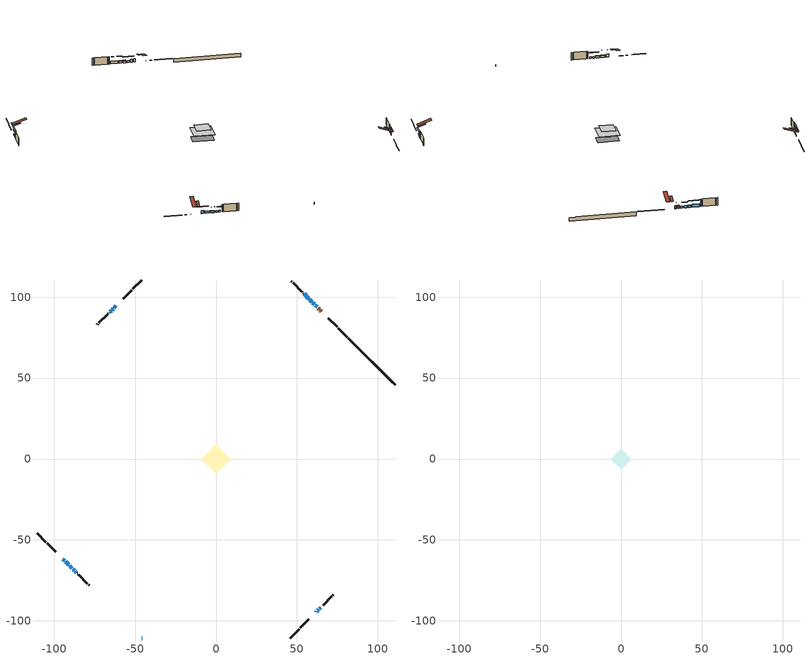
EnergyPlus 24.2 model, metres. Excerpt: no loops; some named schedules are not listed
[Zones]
conditioned space
 floor outside (Floor1 construction): -2.24,0 0,2.24 2.24,0 0,-2.24 z0.61
 floor outside (Floor2 construction): -0.89,0 0,0.89 0.89,0 0,-0.89 z0.61
 floor adiabatic (AdiabaticFloorConstruction): -9.04,0 0,9.04 9.04,0 0,-9.04 z3.05
 floor foundation (Slab1 construction): -7.22,2.03 -2.03,7.22 7.22,-2.03 2.03,-7.22 z-1.83
 wall outside (RimJoist1 construction): 45.81,-110.58 51.36,-105.03 / -110.58,-45.81 -105.03,-51.36 / -45.81,110.58 -51.36,105.03 / 81.05,75.34 75.5,80.89 z0.61:0.91
 wall outside (RimJoist2 construction): 52.01,-104.38 57.43,-98.96 / -104.38,-52.01 -98.96,-57.43 / -52.01,104.38 -57.43,98.96 / 74.84,81.55 69.43,86.96 z0.61:0.91
 wall outside (AdiabaticWallConstruction 1): 64.99,91.4 64.4,91.99 / 63.74,92.65 63.11,93.28 z0.61:2.64
 wall outside (AdiabaticWallConstruction): -45.81,-110.58 -45.71,-110.58 / -92.79,-63.6 -91.08,-65.31 / 62.46,93.93 61.45,94.94 / 60.79,95.6 59.79,96.6 / 59.13,97.26 58.05,98.34 / 61.86,-94.52 62.23,-94.16 / 62.88,-93.51 63.24,-93.15 / -86.96,-69.43 -86.24,-70.15 z0.61:1.83; -94.52,-61.87 -93.45,-62.94 z0.61:2.64; -90.43,-65.96 -88.99,-67.4 / 63.9,-92.49 64.62,-91.77 / -88.33,-68.06 -87.61,-68.78 z0.61:1.63; 57.4,98.99 54.43,101.95 z0.61:2.44; -61.86,94.52 -62.85,93.54 / -63.51,92.88 -64.05,92.34 z0.61:0.99; -64.7,91.69 -65.48,90.91 z0.61:1.99
 wall outside (Wall1 construction): 65.27,-91.12 65.45,-90.94 / -85.58,-70.81 -85.41,-70.98 / -66.14,90.25 -66.31,90.08 / 53.78,102.61 53.6,102.79 z0.61:5.49
 wall outside (Wall2 construction): 66.11,-90.28 71.46,-84.93 / -84.75,-71.64 -79.4,-76.99 / -66.97,89.42 -72.32,84.07 / 52.95,103.44 47.59,108.8 z0.61:5.49
 wall outside (Wall4 construction): 72.12,-84.27 72.59,-83.8 / -78.74,-77.65 -78.27,-78.12 / -72.98,83.41 -73.45,82.94 / 46.94,109.45 46.46,109.93 z0.61:5.49
 wall foundation (FoundationWall1 construction): 81.7,74.69,-1.83 81.7,74.69,0.61 107.7,48.69,0.61 107.7,48.69,0.41 110.58,45.81,0.41 110.58,45.81,-1.83
 window (WindowConstruction 13): -45.81,-110.58 -45.71,-110.58 z0.61:1.83
 window (WindowConstruction 5): -94.52,-61.87 -93.45,-62.94 z0.61:2.64
 window (WindowConstruction 6): -92.79,-63.6 -91.08,-65.31 z0.61:1.83
 window (WindowConstruction 7): 62.46,93.93 61.45,94.94 z0.61:1.83
 window (WindowConstruction 8): 60.79,95.6 59.79,96.6 z0.61:1.83
 window (WindowConstruction 9): 59.13,97.26 58.05,98.34 z0.61:1.83
 window (WindowConstruction 10): 61.87,-94.52 62.23,-94.16 z0.61:1.83
 window (WindowConstruction 11): 62.88,-93.51 63.24,-93.15 z0.61:1.83
 window (WindowConstruction 12): -90.42,-65.96 -88.99,-67.4 z0.61:1.62
 window (WindowConstruction): 57.4,98.99 54.43,101.95 z0.61:2.44
 window (WindowConstruction 14): -61.87,94.52 -62.85,93.54 z0.61:0.99
 window (WindowConstruction 15): -63.51,92.88 -64.05,92.34 z0.61:0.99
 window (WindowConstruction 1): -64.7,91.69 -65.48,90.91 z0.61:1.99
 window (WindowConstruction 2): 63.9,-92.49 64.62,-91.77 z0.61:1.62
 window (WindowConstruction 3): -88.33,-68.06 -87.61,-68.77 z0.61:1.62
 window (WindowConstruction 4): -86.96,-69.43 -86.24,-70.15 z0.61:1.83
 door (Door): 64.99,91.4 64.4,91.99 z0.61:2.64
 door (Door 1): 63.74,92.65 63.11,93.28 z0.61:2.64
 ceiling adiabatic (AdiabaticFloorConstruction): 0,-9.04 9.04,0 0,9.04 -9.04,0 z3.05
 roof outside (Roof2 construction): 61.21,-95.18,5.49 57.96,-91.94,7.02 57.11,-92.79,7.02 60.35,-96.04,5.49; -95.18,-61.21,5.49 -91.94,-57.96,7.02 -92.79,-57.11,7.02 -96.04,-60.35,5.49; -61.21,95.18,5.49 -57.96,91.94,7.02 -57.11,92.79,7.02 -60.35,96.04,5.49; 65.64,90.75,5.49 62.4,87.5,7.02 63.25,86.65,7.02 66.5,89.89,5.49
attic - vented
 floor to conditioned space (Floor3 construction Reversed): -6.28,0 0,6.28 6.28,0 0,-6.28 z5.49
 roof outside (Roof1 construction): 59.7,-96.69,5.49 53.58,-90.57,8.37 51.96,-92.18,8.37 58.08,-98.31,5.49; -96.69,-59.7,5.49 -90.57,-53.58,8.37 -92.18,-51.96,8.37 -98.31,-58.08,5.49; -59.7,96.69,5.49 -53.58,90.57,8.37 -51.96,92.18,8.37 -58.08,98.31,5.49; 67.16,89.23,5.49 61.03,83.11,8.37 62.65,81.5,8.37 68.77,87.62,5.49
shading: -91.58,-64.81 -96.39,-60 -96.68,-60.29 -91.87,-65.1 z5.28; -90.94,-65.45 -92.93,-63.46 -93.22,-63.75 -91.23,-65.74 z2.03; 59.58,96.81 64.32,92.07 64.61,92.36 59.87,97.1 z4.47; 59.65,96.74 60.93,95.46 61.22,95.75 59.94,97.03 z2.03; 57.91,98.48 59.27,97.12 59.56,97.41 58.2,98.77 z2.03; 64.09,-92.3 60,-96.39 60.29,-96.68 64.38,-92.59 z4.47; 63.38,-93 62.74,-93.65 63.03,-93.94 63.68,-93.3 z2.03; -88.85,-67.54 -90.57,-65.82 -90.86,-66.11 -89.14,-67.83 z1.83; 52.57,103.82 59.26,97.13 59.55,97.42 52.86,104.11 z5.08; -66.44,89.94 -58.27,98.12 -58.56,98.41 -66.74,90.24 z6.07; -67.64,88.75 -59.92,96.47 -60.21,96.76 -67.93,89.04 z6.07; -67.35,89.04 -62.84,93.55 -63.13,93.84 -67.64,89.33 z4.63; 66.48,-89.91 62.03,-94.36 62.32,-94.65 66.77,-90.2 z4.26; -85.75,-70.64 -90.2,-66.19 -90.49,-66.48 -86.04,-70.93 z4.26; -84.37,-72.02 -88.82,-67.56 -89.12,-67.86 -84.66,-72.31 z4.47
[Building]
Building 1: Terrain=Suburbs
[Site:Location]
Edmonton Intl AP_AB: Latitude {deg}=53.31; Longitude {deg}=-113.58; Time Zone {hr}=-7; Elevation {m}=723; Keep Site Location Information=Yes
[Site:GroundTemperature:Shallow]
-1.56185, -3.61833, -3.78302, -2.80711, 1.11059, 5.01004, 8.39065, 10.5322, 10.7141, 8.97234, 5.67794, 1.89811
[Site:WaterMainsTemperature]
Calculation Method=Schedule; Temperature Schedule=mains temperature schedule
[Material] Roughness=Rough; Thermal Absorptance=0.9
Name | Thickness {m} | Conductivity {W/m-K} | Density {kg/m3} | Specific Heat {J/kg-K} | Solar Absorptance | Visible Absorptance
asphalt or fiberglass shingles | 0.00635 | 0.162714 | 1121.4 | 1465.45 | 0.4 | 0.4
ceiling loosefill ins | 0.169333 | 0.0480833 | 16.02 | 1046.75 | 0.7 | 0.7
ceiling stud and cavity | 0.1397 | 0.0972269 | 65.682 | 1177.47 | 0.7 | 0.7
concrete 4.0 in. | 0.1016 | 1.803125 | 2242.8 | 837.4 | 0.7 | 0.7
concrete 8.0 in. | 0.2032 | 1.803125 | 2242.8 | 837.4 | 0.7 | 0.7
door material | 0.04445 | 0.053851 | 512.64 | 1214.23 | 0.7 | 0.7
exterior vertical ins | 0.0460229 | 0.029427 | 32.04 | 1214.23 | 0.7 | 0.7
floor covering | 0.0127 | 0.0433444 | 54.468 | 1339.84 | 0.6 | 0.6
floor rigid ins; rim joist rigid ins; roof rigid ins | 0.051816 | 0.029427 | 32.04 | 1214.23 | 0.7 | 0.7
floor rigid ins 1; wall rigid ins | 0.512978 | 0.029427 | 32.04 | 1214.23 | 0.7 | 0.7
floor stud and cavity | 0.1397 | 0.0975625 | 92.3553 | 1139.71 | 0.7 | 0.7
floor stud and cavity 1 | 0.1397 | 0.104227 | 92.3553 | 1139.71 | 0.7 | 0.7
floor stud and cavity 2 | 0.1397 | 1.75129 | 37.0049 | 1207.88 | 0.7 | 0.7
furniture material conditioned space 1 | 0.1524 | 0.115458 | 640.8 | 1214.23 | 0.6 | 0.6
gypsum board | 0.0127 | 0.160291 | 801 | 837.4 | 0.6 | 0.6
gypsum board 1 | 0.0127 | 0.160291 | 801 | 837.4 | 0.7 | 0.7
osb sheathing 0.5 in. | 0.0127 | 0.115458 | 512.64 | 1214.23 | 0.7 | 0.7
osb sheathing 0.75 in. | 0.01905 | 0.115458 | 512.64 | 1214.23 | 0.7 | 0.7
osb sheathing 2.0 in. | 0.0508 | 0.115458 | 512.64 | 1214.23 | 0.7 | 0.7
rim joist stud and cavity | 0.0508 | 0.0296634 | 125.044 | 1163.47 | 0.6 | 0.6
rim joist stud and cavity 1 | 0.0508 | 0.0413573 | 125.044 | 1163.47 | 0.6 | 0.6
roof stud and cavity | 0.2032 | 0.172552 | 78.34581 | 1123.46 | 0.7 | 0.7
wall stud and cavity | 0.1397 | 0.102109 | 139.0536 | 1170.24 | 0.7 | 0.7
wall stud and cavity 1 | 0.1397 | 0.0938917 | 139.0536 | 1170.24 | 0.7 | 0.7
wall stud and cavity 2 | 0.1397 | 0.113829 | 139.0536 | 1170.24 | 0.7 | 0.7
wall stud and cavity 3 | 0.0889 | 0.380278 | 52.3479 | 1209.89 | 0.7 | 0.7
wall stud and cavity 4 | 0.0889 | 0.391764 | 83.0341 | 1211.67 | 0.7 | 0.7
wood siding | 0.0254 | 0.102417 | 544.68 | 1172.36 | 0.4 | 0.4
wood siding 1; wood siding 2; wood siding 3 | 0.0254 | 0.102417 | 544.68 | 1172.36 | 0.7 | 0.7
[WindowMaterial:SimpleGlazingSystem]
Name | U-Factor {W/m2-K} | Solar Heat Gain Coefficient
WindowMaterial | 1.96232 | 0.45
WindowMaterial 1 | 3.30119 | 0.67
WindowMaterial 10 | 3.26371 | 0.45
WindowMaterial 11 | 3.22681 | 0.36
WindowMaterial 2 | 3.01104 | 0.53
WindowMaterial 3 | 2.22464 | 0.4
WindowMaterial 4 | 2.98606 | 0.58
WindowMaterial 5 | 1.95891 | 0.45
WindowMaterial 6 | 2.00774 | 0.44
WindowMaterial 7 | 2.12811 | 0.42
WindowMaterial 8 | 1.99979 | 0.45
WindowMaterial 9 | 3.276206 | 0.41
[Construction]
AdiabaticFloorConstruction: floor stud and cavity 2, floor rigid ins 1, osb sheathing 0.75 in., floor covering
AdiabaticWallConstruction: wood siding 2, wall rigid ins, wall stud and cavity 3, gypsum board
AdiabaticWallConstruction 1: wood siding 3, wall rigid ins, wall stud and cavity 3, gypsum board
Door; Door 1: door material
Floor1 construction: floor stud and cavity, floor rigid ins, osb sheathing 0.75 in., floor covering
Floor2 construction: floor stud and cavity 1, floor rigid ins, osb sheathing 0.75 in., floor covering
Floor3 construction Reversed: gypsum board, ceiling stud and cavity, ceiling loosefill ins
FoundationWall1 construction: concrete 8.0 in., gypsum board 1
furniture construction conditioned space 1: furniture material conditioned space 1
PartitionWallConstruction: gypsum board, wall stud and cavity 4, gypsum board
RimJoist1 construction: wood siding 1, osb sheathing 2.0 in., rim joist stud and cavity
RimJoist2 construction: wood siding 1, rim joist rigid ins, osb sheathing 2.0 in., rim joist stud and cavity 1
Roof1 construction: asphalt or fiberglass shingles
Roof2 construction: asphalt or fiberglass shingles, roof rigid ins, osb sheathing 0.75 in., roof stud and cavity, gypsum board
Slab1 construction: concrete 4.0 in.
Wall1 construction: wood siding, osb sheathing 0.5 in., wall stud and cavity, gypsum board
Wall2 construction: wood siding, osb sheathing 0.5 in., wall stud and cavity 1, gypsum board
Wall4 construction: wood siding, osb sheathing 0.5 in., wall stud and cavity 2, gypsum board
WindowConstruction: WindowMaterial
WindowConstruction 1: WindowMaterial 1
WindowConstruction 10; WindowConstruction 11; WindowConstruction 4: WindowMaterial 3
WindowConstruction 12; WindowConstruction 2; WindowConstruction 3: WindowMaterial 2
WindowConstruction 13: WindowMaterial 9
WindowConstruction 14: WindowMaterial 10
WindowConstruction 15: WindowMaterial 11
WindowConstruction 5: WindowMaterial 4
WindowConstruction 6: WindowMaterial 5
WindowConstruction 7: WindowMaterial 6
WindowConstruction 8: WindowMaterial 7
WindowConstruction 9: WindowMaterial 8
[Zone] Multiplier=1; Part of Total Floor Area=Yes
Name | Volume {m3}
attic - vented | 37.0075
conditioned space | 684.5
[Space]
Name | Zone | Volume {m3}
attic - vented 1 | attic - vented | 37.0075
conditioned space 1 | conditioned space | 684.5
[ZoneInfiltration:EffectiveLeakageArea]
infil attic - vented 1: Zone or Space=attic - vented 1; Schedule=Always On Discrete; Effective Air Leakage Area {cm2}=2747.83; Stack Coefficient=0.000200667; Wind Coefficient=9.57102e-06
[ZoneMixing]
whole house fan mix: Zone or Space=attic - vented; Schedule=Always On Continuous; Design Flow Rate Calculation Method=Flow/Zone; Design Flow Rate {m3/s}=0; Source Zone or Space=conditioned space
[SurfaceProperty:ExposedFoundationPerimeter]
Slab1: Exposed Perimeter Calculation Method=TotalExposedPerimeter; Total Exposed Perimeter {m}=40.843
[InternalMass] Zone or ZoneList=conditioned space; Space or SpaceList=conditioned space 1
Name | Construction | Surface Area {m2}
furniture mass conditioned space 1 | furniture construction conditioned space 1 | 108.42
partition wall mass | PartitionWallConstruction | 271.05
[Lights]
interior lighting: Zone or ZoneList or Space or SpaceList=conditioned space 1; Schedule=interior lighting schedule; Design Level Calculation Method=LightingLevel; Lighting Level {W}=343.2; Return Air Fraction=0; Fraction Radiant=0.6; Fraction Visible=0.2; Fraction Replaceable=1
[People]
occupants: Zone or ZoneList or Space or SpaceList=conditioned space 1; Number of People Schedule=occupants schedule; Number of People Calculation Method=People; Number of People=3; Fraction Radiant=0.314171; Sensible Heat Fraction=0.56303; Activity Level Schedule=occupants activity schedule; Carbon Dioxide Generation Rate {m3/s-W}=0; Enable ASHRAE 55 Comfort Warnings=No; Mean Radiant Temperature Calculation Type=EnclosureAveraged
[ElectricEquipment] Zone or ZoneList or Space or SpaceList=conditioned space 1; Design Level Calculation Method=EquipmentLevel
Name | Schedule | Design Level {W} | Fraction Latent | Fraction Radiant | Fraction Lost
clothes dryer | clothes dryer schedule | 140.772 | 0.015 | 0.081 | 0.85
clothes washer | clothes washer schedule | 32.1985 | 0.03 | 0.162 | 0.7
cooking range | cooking range schedule | 215.147 | 0.08 | 0.432 | 0.2
dishwasher | dishwasher schedule | 66.8632 | 0.3 | 0.18 | 0.4
fridge | fridge schedule | 72.9452 | 0 | 0.6 | 0
mech vent bath fan 0 | mech vent bath fan 0 schedule | 50.2 | 0 | 0 | 1
mech vent bath fan 1 | mech vent bath fan 1 schedule | 50.2 | 0 | 0 | 1
mech vent house fan | mech vent house fan schedule | 0 | 0 | 0 | 1
mech vent house fan cfis | mech vent house fan cfis schedule | 0 | 0 | 0 | 0
mech vent range fan 0 | mech vent range fan 0 schedule | 57 | 0 | 0 | 1
misc plug loads | misc plug loads schedule | 494.7 | 0.045 | 0.513 | 0.1
whole house fan | Always On Discrete | 0 | 0 | 0 | 1
[OtherEquipment] Zone or ZoneList or Space or SpaceList=conditioned space 1; Design Level Calculation Method=EquipmentLevel
Name | Fuel Type | Schedule | Design Level {W} | Fraction Latent | Fraction Radiant | Fraction Lost
clothes dryer 1 | Electricity | clothes dryer schedule | 0 | 0.015 | 0.081 | 0.85
cooking range 1 | Electricity | cooking range schedule | 0 | 0.08 | 0.432 | 0.2
general water use latent | None | general water use schedule | 62.594 | 1 | 0 | 0
general water use sensible | None | general water use schedule | -61.6891 | 0 | 0.6 | 0
mech vent house fan latent load | None | Always On Discrete | 0 | 1 | 0 | 0
mech vent house fan sensible load | None | Always On Discrete | 0 | 0 | 0 | 0
water heater energy adjustment1 | NaturalGas | Always On Discrete | 0.01 | 0 | 0 | 1
[ZoneInfiltration:DesignFlowRate] Zone or ZoneList or Space or SpaceList=conditioned space 1; Schedule=Always On Discrete; Design Flow Rate Calculation Method=Flow/Zone; Design Flow Rate {m3/s}=0
infil flow; natural vent flow; whole house fan flow
[Foundation:Kiva]
Foundation Kiva 1: Initial Indoor Air Temperature {C}=18; Wall Height Above Grade {m}=0.609996; Wall Depth Below Slab {m}=0.2032; Custom Block Material Name 1=exterior vertical ins; Custom Block Depth 1 {m}=2.43998; Custom Block X Position 1 {m}=0.2159; Custom Block Z Position 1 {m}=0
[Foundation:Kiva:Settings]
Soil Conductivity {W/m-K}=0.849921; Soil Density {kg/m3}=1842.3; Soil Specific Heat {J/kg-K}=418.7; Ground Solar Absorptivity=0.9; Ground Thermal Absorptivity=0.9; Ground Surface Roughness {m}=0.03; Far-Field Width {m}=40; Deep-Ground Boundary Condition=ZeroFlux; Deep-Ground Depth {m}=40; Minimum Cell Dimension {m}=0.2; Maximum Cell Growth Coefficient=3; Simulation Timestep=Timestep
[Exterior:Lights]
exterior lighting: Schedule=exterior lighting schedule; Design Level {W}=75.6
[Schedule:Constant]
Name | Hourly Value
Always On Continuous; mech vent house fan schedule; mech vent house fan cfis schedule; Always On Discrete | 1
occupants activity schedule | 117.228
fridge schedule | 0
[Schedule:Week:Daily]
interior lighting schedule Week Rule - Jan1-Jan27: interior lighting schedule day, interior lighting schedule day, interior lighting schedule day, interior lighting schedule day, interior lighting schedule day, interior lighting schedule day, interior lighting schedule day, interior lighting schedule default day, interior lighting schedule default day, interior lighting schedule default day, interior lighting schedule default day, interior lighting schedule default day
interior lighting schedule Week Rule - Jan28-Feb3: interior lighting schedule day, interior lighting schedule day, interior lighting schedule day, interior lighting schedule day, interior lighting schedule day 1, interior lighting schedule day 1, interior lighting schedule day 1, interior lighting schedule default day, interior lighting schedule default day, interior lighting schedule default day, interior lighting schedule default day, interior lighting schedule default day
interior lighting schedule Week Rule - Feb4-Feb24: interior lighting schedule day 1, interior lighting schedule day 1, interior lighting schedule day 1, interior lighting schedule day 1, interior lighting schedule day 1, interior lighting schedule day 1, interior lighting schedule day 1, interior lighting schedule default day, interior lighting schedule default day, interior lighting schedule default day, interior lighting schedule default day, interior lighting schedule default day
interior lighting schedule Week Rule - Feb25-Mar3: interior lighting schedule day 1, interior lighting schedule day 1, interior lighting schedule day 1, interior lighting schedule day 1, interior lighting schedule day 2, interior lighting schedule day 2, interior lighting schedule day 2, interior lighting schedule default day, interior lighting schedule default day, interior lighting schedule default day, interior lighting schedule default day, interior lighting schedule default day
interior lighting schedule Week Rule - Mar4-Mar31: interior lighting schedule day 2, interior lighting schedule day 2, interior lighting schedule day 2, interior lighting schedule day 2, interior lighting schedule day 2, interior lighting schedule day 2, interior lighting schedule day 2, interior lighting schedule default day, interior lighting schedule default day, interior lighting schedule default day, interior lighting schedule default day, interior lighting schedule default day
interior lighting schedule Week Rule - Apr1-Apr28: interior lighting schedule day 3, interior lighting schedule day 3, interior lighting schedule day 3, interior lighting schedule day 3, interior lighting schedule day 3, interior lighting schedule day 3, interior lighting schedule day 3, interior lighting schedule default day, interior lighting schedule default day, interior lighting schedule default day, interior lighting schedule default day, interior lighting schedule default day
interior lighting schedule Week Rule - Apr29-May5: interior lighting schedule day 3, interior lighting schedule day 3, interior lighting schedule day 4, interior lighting schedule day 4, interior lighting schedule day 4, interior lighting schedule day 4, interior lighting schedule day 4, interior lighting schedule default day, interior lighting schedule default day, interior lighting schedule default day, interior lighting schedule default day, interior lighting schedule default day
interior lighting schedule Week Rule - May6-May26: interior lighting schedule day 4, interior lighting schedule day 4, interior lighting schedule day 4, interior lighting schedule day 4, interior lighting schedule day 4, interior lighting schedule day 4, interior lighting schedule day 4, interior lighting schedule default day, interior lighting schedule default day, interior lighting schedule default day, interior lighting schedule default day, interior lighting schedule default day
interior lighting schedule Week Rule - May27-Jun2: interior lighting schedule day 4, interior lighting schedule day 4, interior lighting schedule day 4, interior lighting schedule day 4, interior lighting schedule day 4, interior lighting schedule day 5, interior lighting schedule day 5, interior lighting schedule default day, interior lighting schedule default day, interior lighting schedule default day, interior lighting schedule default day, interior lighting schedule default day
interior lighting schedule Week Rule - Jun3-Jun30: interior lighting schedule day 5, interior lighting schedule day 5, interior lighting schedule day 5, interior lighting schedule day 5, interior lighting schedule day 5, interior lighting schedule day 5, interior lighting schedule day 5, interior lighting schedule default day, interior lighting schedule default day, interior lighting schedule default day, interior lighting schedule default day, interior lighting schedule default day
interior lighting schedule Week Rule - Jul1-Jul28: interior lighting schedule day 6, interior lighting schedule day 6, interior lighting schedule day 6, interior lighting schedule day 6, interior lighting schedule day 6, interior lighting schedule day 6, interior lighting schedule day 6, interior lighting schedule default day, interior lighting schedule default day, interior lighting schedule default day, interior lighting schedule default day, interior lighting schedule default day
interior lighting schedule Week Rule - Jul29-Aug4: interior lighting schedule day 6, interior lighting schedule day 6, interior lighting schedule day 6, interior lighting schedule day 7, interior lighting schedule day 7, interior lighting schedule day 7, interior lighting schedule day 7, interior lighting schedule default day, interior lighting schedule default day, interior lighting schedule default day, interior lighting schedule default day, interior lighting schedule default day
interior lighting schedule Week Rule - Aug5-Aug25: interior lighting schedule day 7, interior lighting schedule day 7, interior lighting schedule day 7, interior lighting schedule day 7, interior lighting schedule day 7, interior lighting schedule day 7, interior lighting schedule day 7, interior lighting schedule default day, interior lighting schedule default day, interior lighting schedule default day, interior lighting schedule default day, interior lighting schedule default day
interior lighting schedule Week Rule - Aug26-Sep1: interior lighting schedule day 7, interior lighting schedule day 7, interior lighting schedule day 7, interior lighting schedule day 7, interior lighting schedule day 7, interior lighting schedule day 7, interior lighting schedule day 8, interior lighting schedule default day, interior lighting schedule default day, interior lighting schedule default day, interior lighting schedule default day, interior lighting schedule default day
interior lighting schedule Week Rule - Sep2-Sep29: interior lighting schedule day 8, interior lighting schedule day 8, interior lighting schedule day 8, interior lighting schedule day 8, interior lighting schedule day 8, interior lighting schedule day 8, interior lighting schedule day 8, interior lighting schedule default day, interior lighting schedule default day, interior lighting schedule default day, interior lighting schedule default day, interior lighting schedule default day
interior lighting schedule Week Rule - Sep30-Oct6: interior lighting schedule day 8, interior lighting schedule day 9, interior lighting schedule day 9, interior lighting schedule day 9, interior lighting schedule day 9, interior lighting schedule day 9, interior lighting schedule day 9, interior lighting schedule default day, interior lighting schedule default day, interior lighting schedule default day, interior lighting schedule default day, interior lighting schedule default day
interior lighting schedule Week Rule - Oct7-Oct27: interior lighting schedule day 9, interior lighting schedule day 9, interior lighting schedule day 9, interior lighting schedule day 9, interior lighting schedule day 9, interior lighting schedule day 9, interior lighting schedule day 9, interior lighting schedule default day, interior lighting schedule default day, interior lighting schedule default day, interior lighting schedule default day, interior lighting schedule default day
interior lighting schedule Week Rule - Oct28-Nov3: interior lighting schedule day 9, interior lighting schedule day 9, interior lighting schedule day 9, interior lighting schedule day 9, interior lighting schedule day 10, interior lighting schedule day 10, interior lighting schedule day 10, interior lighting schedule default day, interior lighting schedule default day, interior lighting schedule default day, interior lighting schedule default day, interior lighting schedule default day
interior lighting schedule Week Rule - Nov4-Nov24: interior lighting schedule day 10, interior lighting schedule day 10, interior lighting schedule day 10, interior lighting schedule day 10, interior lighting schedule day 10, interior lighting schedule day 10, interior lighting schedule day 10, interior lighting schedule default day, interior lighting schedule default day, interior lighting schedule default day, interior lighting schedule default day, interior lighting schedule default day
interior lighting schedule Week Rule - Nov25-Dec1: interior lighting schedule day 10, interior lighting schedule day 10, interior lighting schedule day 10, interior lighting schedule day 10, interior lighting schedule day 10, interior lighting schedule day 10, interior lighting schedule day 11, interior lighting schedule default day, interior lighting schedule default day, interior lighting schedule default day, interior lighting schedule default day, interior lighting schedule default day
interior lighting schedule Week Rule - Dec2-Dec31: interior lighting schedule day 11, interior lighting schedule day 11, interior lighting schedule day 11, interior lighting schedule day 11, interior lighting schedule day 11, interior lighting schedule day 11, interior lighting schedule day 11, interior lighting schedule default day, interior lighting schedule default day, interior lighting schedule default day, interior lighting schedule default day, interior lighting schedule default day
occupants schedule Week Rule - Jan1-Dec31: occupants schedule day, occupants schedule day, occupants schedule day, occupants schedule day, occupants schedule day, occupants schedule day, occupants schedule day, occupants schedule default day, occupants schedule default day, occupants schedule default day, occupants schedule default day, occupants schedule default day
clothes dryer schedule Week Rule - Jan1-Dec31: clothes dryer schedule day, clothes dryer schedule day, clothes dryer schedule day, clothes dryer schedule day, clothes dryer schedule day, clothes dryer schedule day, clothes dryer schedule day, clothes dryer schedule default day, clothes dryer schedule default day, clothes dryer schedule default day, clothes dryer schedule default day, clothes dryer schedule default day
clothes washer schedule Week Rule - Jan1-Dec31: clothes washer schedule day, clothes washer schedule day, clothes washer schedule day, clothes washer schedule day, clothes washer schedule day, clothes washer schedule day, clothes washer schedule day, clothes washer schedule default day, clothes washer schedule default day, clothes washer schedule default day, clothes washer schedule default day, clothes washer schedule default day
cooking range schedule Week Rule - Jan1-Dec31: cooking range schedule day, cooking range schedule day, cooking range schedule day, cooking range schedule day, cooking range schedule day, cooking range schedule day, cooking range schedule day, cooking range schedule default day, cooking range schedule default day, cooking range schedule default day, cooking range schedule default day, cooking range schedule default day
dishwasher schedule Week Rule - Jan1-Dec31: dishwasher schedule day, dishwasher schedule day, dishwasher schedule day, dishwasher schedule day, dishwasher schedule day, dishwasher schedule day, dishwasher schedule day, dishwasher schedule default day, dishwasher schedule default day, dishwasher schedule default day, dishwasher schedule default day, dishwasher schedule default day
mech vent bath fan 0 schedule Week Rule - Jan1-Dec31: mech vent bath fan 0 schedule day, mech vent bath fan 0 schedule day, mech vent bath fan 0 schedule day, mech vent bath fan 0 schedule day, mech vent bath fan 0 schedule day, mech vent bath fan 0 schedule day, mech vent bath fan 0 schedule day, mech vent bath fan 0 schedule default day, mech vent bath fan 0 schedule default day, mech vent bath fan 0 schedule default day, mech vent bath fan 0 schedule default day, mech vent bath fan 0 schedule default day
mech vent bath fan 1 schedule Week Rule - Jan1-Dec31: mech vent bath fan 1 schedule day, mech vent bath fan 1 schedule day, mech vent bath fan 1 schedule day, mech vent bath fan 1 schedule day, mech vent bath fan 1 schedule day, mech vent bath fan 1 schedule day, mech vent bath fan 1 schedule day, mech vent bath fan 1 schedule default day, mech vent bath fan 1 schedule default day, mech vent bath fan 1 schedule default day, mech vent bath fan 1 schedule default day, mech vent bath fan 1 schedule default day
mech vent range fan 0 schedule Week Rule - Jan1-Dec31: mech vent range fan 0 schedule day, mech vent range fan 0 schedule day, mech vent range fan 0 schedule day, mech vent range fan 0 schedule day, mech vent range fan 0 schedule day, mech vent range fan 0 schedule day, mech vent range fan 0 schedule day, mech vent range fan 0 schedule default day, mech vent range fan 0 schedule default day, mech vent range fan 0 schedule default day, mech vent range fan 0 schedule default day, mech vent range fan 0 schedule default day
misc plug loads schedule Week Rule - Jan1-Dec31: misc plug loads schedule day, misc plug loads schedule day, misc plug loads schedule day, misc plug loads schedule day, misc plug loads schedule day, misc plug loads schedule day, misc plug loads schedule day, misc plug loads schedule default day, misc plug loads schedule default day, misc plug loads schedule default day, misc plug loads schedule default day, misc plug loads schedule default day
general water use schedule Week Rule - Jan1-Dec31: general water use schedule day, general water use schedule day, general water use schedule day, general water use schedule day, general water use schedule day, general water use schedule day, general water use schedule day, general water use schedule default day, general water use schedule default day, general water use schedule default day, general water use schedule default day, general water use schedule default day
exterior lighting schedule Week Rule - Jan1-Jan27: exterior lighting schedule day, exterior lighting schedule day, exterior lighting schedule day, exterior lighting schedule day, exterior lighting schedule day, exterior lighting schedule day, exterior lighting schedule day, exterior lighting schedule default day, exterior lighting schedule default day, exterior lighting schedule default day, exterior lighting schedule default day, exterior lighting schedule default day
exterior lighting schedule Week Rule - Jan28-Feb3: exterior lighting schedule day, exterior lighting schedule day, exterior lighting schedule day, exterior lighting schedule day, exterior lighting schedule day 1, exterior lighting schedule day 1, exterior lighting schedule day 1, exterior lighting schedule default day, exterior lighting schedule default day, exterior lighting schedule default day, exterior lighting schedule default day, exterior lighting schedule default day
exterior lighting schedule Week Rule - Feb4-Feb24: exterior lighting schedule day 1, exterior lighting schedule day 1, exterior lighting schedule day 1, exterior lighting schedule day 1, exterior lighting schedule day 1, exterior lighting schedule day 1, exterior lighting schedule day 1, exterior lighting schedule default day, exterior lighting schedule default day, exterior lighting schedule default day, exterior lighting schedule default day, exterior lighting schedule default day
exterior lighting schedule Week Rule - Feb25-Mar3: exterior lighting schedule day 1, exterior lighting schedule day 1, exterior lighting schedule day 1, exterior lighting schedule day 1, exterior lighting schedule day 2, exterior lighting schedule day 2, exterior lighting schedule day 2, exterior lighting schedule default day, exterior lighting schedule default day, exterior lighting schedule default day, exterior lighting schedule default day, exterior lighting schedule default day
exterior lighting schedule Week Rule - Mar4-Mar31: exterior lighting schedule day 2, exterior lighting schedule day 2, exterior lighting schedule day 2, exterior lighting schedule day 2, exterior lighting schedule day 2, exterior lighting schedule day 2, exterior lighting schedule day 2, exterior lighting schedule default day, exterior lighting schedule default day, exterior lighting schedule default day, exterior lighting schedule default day, exterior lighting schedule default day
exterior lighting schedule Week Rule - Apr1-Apr28: exterior lighting schedule day 3, exterior lighting schedule day 3, exterior lighting schedule day 3, exterior lighting schedule day 3, exterior lighting schedule day 3, exterior lighting schedule day 3, exterior lighting schedule day 3, exterior lighting schedule default day, exterior lighting schedule default day, exterior lighting schedule default day, exterior lighting schedule default day, exterior lighting schedule default day
exterior lighting schedule Week Rule - Apr29-May5: exterior lighting schedule day 3, exterior lighting schedule day 3, exterior lighting schedule day 4, exterior lighting schedule day 4, exterior lighting schedule day 4, exterior lighting schedule day 4, exterior lighting schedule day 4, exterior lighting schedule default day, exterior lighting schedule default day, exterior lighting schedule default day, exterior lighting schedule default day, exterior lighting schedule default day
exterior lighting schedule Week Rule - May6-May26: exterior lighting schedule day 4, exterior lighting schedule day 4, exterior lighting schedule day 4, exterior lighting schedule day 4, exterior lighting schedule day 4, exterior lighting schedule day 4, exterior lighting schedule day 4, exterior lighting schedule default day, exterior lighting schedule default day, exterior lighting schedule default day, exterior lighting schedule default day, exterior lighting schedule default day
exterior lighting schedule Week Rule - May27-Jun2: exterior lighting schedule day 4, exterior lighting schedule day 4, exterior lighting schedule day 4, exterior lighting schedule day 4, exterior lighting schedule day 4, exterior lighting schedule day 5, exterior lighting schedule day 5, exterior lighting schedule default day, exterior lighting schedule default day, exterior lighting schedule default day, exterior lighting schedule default day, exterior lighting schedule default day
[Schedule:Year]
interior lighting schedule: interior lighting schedule Week Rule - Jan1-Jan27, 1, 1, 1, 27, interior lighting schedule Week Rule - Jan28-Feb3, 1, 28, 2, 3, interior lighting schedule Week Rule - Feb4-Feb24, 2, 4, 2, 24, interior lighting schedule Week Rule - Feb25-Mar3, 2, 25, 3, 3, interior lighting schedule Week Rule - Mar4-Mar31, 3, 4, 3, 31, interior lighting schedule Week Rule - Apr1-Apr28, 4, 1, 4, 28, interior lighting schedule Week Rule - Apr29-May5, 4, 29, 5, 5, interior lighting schedule Week Rule - May6-May26, 5, 6, 5, 26, interior lighting schedule Week Rule - May27-Jun2, 5, 27, 6, 2, interior lighting schedule Week Rule - Jun3-Jun30, 6, 3, 6, 30, interior lighting schedule Week Rule - Jul1-Jul28, 7, 1, 7, 28, interior lighting schedule Week Rule - Jul29-Aug4, 7, 29, 8, 4, interior lighting schedule Week Rule - Aug5-Aug25, 8, 5, 8, 25, interior lighting schedule Week Rule - Aug26-Sep1, 8, 26, 9, 1, interior lighting schedule Week Rule - Sep2-Sep29, 9, 2, 9, 29, interior lighting schedule Week Rule - Sep30-Oct6, 9, 30, 10, 6, interior lighting schedule Week Rule - Oct7-Oct27, 10, 7, 10, 27, interior lighting schedule Week Rule - Oct28-Nov3, 10, 28, 11, 3, interior lighting schedule Week Rule - Nov4-Nov24, 11, 4, 11, 24, interior lighting schedule Week Rule - Nov25-Dec1, 11, 25, 12, 1, interior lighting schedule Week Rule - Dec2-Dec31, 12, 2, 12, 31
occupants schedule: occupants schedule Week Rule - Jan1-Dec31, 1, 1, 12, 31
clothes dryer schedule: clothes dryer schedule Week Rule - Jan1-Dec31, 1, 1, 12, 31
clothes washer schedule: clothes washer schedule Week Rule - Jan1-Dec31, 1, 1, 12, 31
cooking range schedule: cooking range schedule Week Rule - Jan1-Dec31, 1, 1, 12, 31
dishwasher schedule: dishwasher schedule Week Rule - Jan1-Dec31, 1, 1, 12, 31
mech vent bath fan 0 schedule: mech vent bath fan 0 schedule Week Rule - Jan1-Dec31, 1, 1, 12, 31
mech vent bath fan 1 schedule: mech vent bath fan 1 schedule Week Rule - Jan1-Dec31, 1, 1, 12, 31
mech vent range fan 0 schedule: mech vent range fan 0 schedule Week Rule - Jan1-Dec31, 1, 1, 12, 31
misc plug loads schedule: misc plug loads schedule Week Rule - Jan1-Dec31, 1, 1, 12, 31
general water use schedule: general water use schedule Week Rule - Jan1-Dec31, 1, 1, 12, 31
exterior lighting schedule: exterior lighting schedule Week Rule - Jan1-Jan27, 1, 1, 1, 27, exterior lighting schedule Week Rule - Jan28-Feb3, 1, 28, 2, 3, exterior lighting schedule Week Rule - Feb4-Feb24, 2, 4, 2, 24, exterior lighting schedule Week Rule - Feb25-Mar3, 2, 25, 3, 3, exterior lighting schedule Week Rule - Mar4-Mar31, 3, 4, 3, 31, exterior lighting schedule Week Rule - Apr1-Apr28, 4, 1, 4, 28, exterior lighting schedule Week Rule - Apr29-May5, 4, 29, 5, 5, exterior lighting schedule Week Rule - May6-May26, 5, 6, 5, 26, exterior lighting schedule Week Rule - May27-Jun2, 5, 27, 6, 2, exterior lighting schedule Week Rule - Jun3-Jun30, 6, 3, 6, 30, exterior lighting schedule Week Rule - Jul1-Jul28, 7, 1, 7, 28, exterior lighting schedule Week Rule - Jul29-Aug4, 7, 29, 8, 4, exterior lighting schedule Week Rule - Aug5-Aug25, 8, 5, 8, 25, exterior lighting schedule Week Rule - Aug26-Sep1, 8, 26, 9, 1, exterior lighting schedule Week Rule - Sep2-Sep29, 9, 2, 9, 29, exterior lighting schedule Week Rule - Sep30-Oct6, 9, 30, 10, 6, exterior lighting schedule Week Rule - Oct7-Oct27, 10, 7, 10, 27, exterior lighting schedule Week Rule - Oct28-Nov3, 10, 28, 11, 3, exterior lighting schedule Week Rule - Nov4-Nov24, 11, 4, 11, 24, exterior lighting schedule Week Rule - Nov25-Dec1, 11, 25, 12, 1, exterior lighting schedule Week Rule - Dec2-Dec31, 12, 2, 12, 31
[Schedule:Compact]
mains temperature schedule: Through: 01/01, For: AllDays, Until: 24:00, 3.97167, Through: 01/02, For: AllDays, Until: 24:00, 3.90778, Through: 01/03, For: AllDays, Until: 24:00, 3.84556, Through: 01/04, For: AllDays, Until: 24:00, 3.78389, Through: 01/05, For: AllDays, Until: 24:00, 3.72278, Through: 01/06, For: AllDays, Until: 24:00, 3.66278, Through: 01/07, For: AllDays, Until: 24:00, 3.60389, Through: 01/08, For: AllDays, Until: 24:00, 3.54556, Through: 01/09, For: AllDays, Until: 24:00, 3.48833, Through: 01/10, For: AllDays, Until: 24:00, 3.43167, Through: 01/11, For: AllDays, Until: 24:00, 3.37611, Through: 01/12, For: AllDays, Until: 24:00, 3.32167, Through: 01/13, For: AllDays, Until: 24:00, 3.26833, Through: 01/14, For: AllDays, Until: 24:00, 3.21556, Through: 01/15, For: AllDays, Until: 24:00, 3.16444, Through: 01/16, For: AllDays, Until: 24:00, 3.11389, Through: 01/17, For: AllDays, Until: 24:00, 3.06444, Through: 01/18, For: AllDays, Until: 24:00, 3.01611, Through: 01/19, For: AllDays, Until: 24:00, 2.96889, Through: 01/20, For: AllDays, Until: 24:00, 2.92278, Through: 01/21, For: AllDays, Until: 24:00, 2.87722, Through: 01/22, For: AllDays, Until: 24:00, 2.83333, Through: 01/23, For: AllDays, Until: 24:00, 2.79056, Through: 01/24, For: AllDays, Until: 24:00, 2.74889, Through: 01/25, For: AllDays, Until: 24:00, 2.70833, Through: 01/26, For: AllDays, Until: 24:00, 2.66889, Through: 01/27, For: AllDays, Until: 24:00, 2.63056, Through: 01/28, For: AllDays, Until: 24:00, 2.59333, Through: 01/29, For: AllDays, Until: 24:00, 2.55778, Through: 01/30, For: AllDays, Until: 24:00, 2.52278, Through: 01/31, For: AllDays, Until: 24:00, 2.48944, Through: 02/01, For: AllDays, Until: 24:00, 2.45722, Through: 02/02, For: AllDays, Until: 24:00, 2.42611, Through: 02/03, For: AllDays, Until: 24:00, 2.39667, Through: 02/04, For: AllDays, Until: 24:00, 2.36833, Through: 02/05, For: AllDays, Until: 24:00, 2.34111, Through: 02/06, For: AllDays, Until: 24:00, 2.315, Through: 02/07, For: AllDays, Until: 24:00, 2.29056, Through: 02/08, For: AllDays, Until: 24:00, 2.26722, Through: 02/09, For: AllDays, Until: 24:00, 2.245, Through: 02/10, For: AllDays, Until: 24:00, 2.22444, Through: 02/11, For: AllDays, Until: 24:00, 2.20444, Through: 02/12, For: AllDays, Until: 24:00, 2.18667, Through: 02/13, For: AllDays, Until: 24:00, 2.17, Through: 02/14, For: AllDays, Until: 24:00, 2.15444, Through: 02/15, For: AllDays, Until: 24:00, 2.14, Through: 02/16, For: AllDays, Until: 24:00, 2.12722, Through: 02/17, For: AllDays, Until: 24:00, 2.11556, Through: 02/18, For: AllDays, Until: 24:00, 2.10556, Through: 02/19, For: AllDays, Until: 24:00, 2.09667, Through: 02/20, For: AllDays, Until: 24:00, 2.08889, Through: 02/21, For: AllDays, Until: 24:00, 2.08278, Through: 02/22, For: AllDays, Until: 24:00, 2.07833, Through: 02/23, For: AllDays, Until: 24:00, 2.07444, Through: 02/24, For: AllDays, Until: 24:00, 2.07278, Through: 02/25, For: AllDays, Until: 24:00, 2.07167, Through: 02/26, For: AllDays, Until: 24:00, 2.07222, Through: 02/27, For: AllDays, Until: 24:00, 2.07444, Through: 02/28, For: AllDays, Until: 24:00, 2.07778, Through: 03/01, For: AllDays, Until: 24:00, 2.08222, Through: 03/02, For: AllDays, Until: 24:00, 2.08833, Through: 03/03, For: AllDays, Until: 24:00, 2.09556, Through: 03/04, For: AllDays, Until: 24:00, 2.10444, Through: 03/05, For: AllDays, Until: 24:00, 2.11444, Through: 03/06, For: AllDays, Until: 24:00, 2.12556, Through: 03/07, For: AllDays, Until: 24:00, 2.13833, Through: 03/08, For: AllDays, Until: 24:00, 2.15278, Through: 03/09, For: AllDays, Until: 24:00, 2.16778, Through: 03/10, For: AllDays, Until: 24:00, 2.18444, Through: 03/11, For: AllDays, Until: 24:00, 2.20278, Through: 03/12, For: AllDays, Until: 24:00, 2.22167, Through: 03/13, For: AllDays, Until: 24:00, 2.24278, Through: 03/14, For: AllDays, Until: 24:00, 2.26444, Through: 03/15, For: AllDays, Until: 24:00, 2.28778, Through: 03/16, For: AllDays, Until: 24:00, 2.31222, Through: 03/17, For: AllDays, Until: 24:00, 2.33778, Through: 03/18, For: AllDays, Until: 24:00, 2.365, Through: 03/19, For: AllDays, Until: 24:00, 2.39333, Through: 03/20, For: AllDays, Until: 24:00, 2.42278, Through: 03/21, For: AllDays, Until: 24:00, 2.45389, Through: 03/22, For: AllDays, Until: 24:00, 2.48611, Through: 03/23, For: AllDays, Until: 24:00, 2.51889, Through: 03/24, For: AllDays, Until: 24:00, 2.55389, Through: 03/25, For: AllDays, Until: 24:00, 2.58944, Through: 03/26, For: AllDays, Until: 24:00, 2.62611, Through: 03/27, For: AllDays, Until: 24:00, 2.66444, Through: 03/28, For: AllDays, Until: 24:00, 2.70389, Through: 03/29, For: AllDays, Until: 24:00, 2.74389, Through: 03/30, For: AllDays, Until: 24:00, 2.78556, Through: 03/31, For: AllDays, Until: 24:00, 2.82833, Through: 04/01, For: AllDays, Until: 24:00, 2.87222, Through: 04/02, For: AllDays, Until: 24:00, 2.91722, Through: 04/03, For: AllDays, Until: 24:00, 2.96333, Through: 04/04, For: AllDays, Until: 24:00, 3.01056, Through: 04/05, For: AllDays, Until: 24:00, 3.05889, Through: 04/06, For: AllDays, Until: 24:00, 3.10833, Through: 04/07, For: AllDays, Until: 24:00, 3.15833, Through: 04/08, For: AllDays, Until: 24:00, 3.21, Through: 04/09, For: AllDays, Until: 24:00, 3.26222, Through: 04/10, For: AllDays, Until: 24:00, 3.31556, Through: 04/11, For: AllDays, Until: 24:00, 3.37, Through: 04/12, For: AllDays, Until: 24:00, 3.42556, Through: 04/13, For: AllDays, Until: 24:00, 3.48167, Through: 04/14, For: AllDays, Until: 24:00, 3.53889, Through: 04/15, For: AllDays, Until: 24:00, 3.59722, Through: 04/16, For: AllDays, Until: 24:00, 3.65611, Through: 04/17, For: AllDays, Until: 24:00, 3.71611, Through: 04/18, For: AllDays, Until: 24:00, 3.77667, Through: 04/19, For: AllDays, Until: 24:00, 3.83833, Through: 04/20, For: AllDays, Until: 24:00, 3.90111, Through: 04/21, For: AllDays, Until: 24:00, 3.96444, Through: 04/22, For: AllDays, Until: 24:00, 4.02833, Through: 04/23, For: AllDays, Until: 24:00, 4.09333, Through: 04/24, For: AllDays, Until: 24:00, 4.15889, Through: 04/25, For: AllDays, Until: 24:00, 4.225, Through: 04/26, For: AllDays, Until: 24:00, 4.29222, Through: 04/27, For: AllDays, Until: 24:00, 4.36, Through: 04/28, For: AllDays, Until: 24:00, 4.42833, Through: 04/29, For: AllDays, Until: 24:00, 4.49722, Through: 04/30, For: AllDays, Until: 24:00, 4.56667, Through: 05/01, For: AllDays, Until: 24:00, 4.63722, Through: 05/02, For: AllDays, Until: 24:00, 4.70833, Through: 05/03, For: AllDays, Until: 24:00, 4.77944, Through: 05/04, For: AllDays, Until: 24:00, 4.85167, Through: 05/05, For: AllDays, Until: 24:00, 4.92389, Through: 05/06, For: AllDays, Until: 24:00, 4.99722, Through: 05/07, For: AllDays, Until: 24:00, 5.07056, Through: 05/08, For: AllDays, Until: 24:00, 5.145, Through: 05/09, For: AllDays, Until: 24:00, 5.21944, Through: 05/10, For: AllDays, Until: 24:00, 5.29389, Through: 05/11, For: AllDays, Until: 24:00, 5.36944, Through: 05/12, For: AllDays, Until: 24:00, 5.445, Through: 05/13, For: AllDays, Until: 24:00, 5.52111, Through: 05/14, For: AllDays, Until: 24:00, 5.59722, Through: 05/15, For: AllDays, Until: 24:00, 5.67389, Through: 05/16, For: AllDays, Until: 24:00, 5.75056, Through: 05/17, For: AllDays, Until: 24:00, 5.82778, Through: 05/18, For: AllDays, Until: 24:00, 5.90556, Through: 05/19, For: AllDays, Until: 24:00, 5.98278, Through: 05/20, For: AllDays, Until: 24:00, 6.06056, Through: 05/21, For: AllDays, Until: 24:00, 6.13889, Through: 05/22, For: AllDays, Until: 24:00, 6.21667, Through: 05/23, For: AllDays, Until: 24:00, 6.295, Through: 05/24, For: AllDays, Until: 24:00, 6.37333, Through: 05/25, For: AllDays, Until: 24:00, 6.45222, Through: 05/26, For: AllDays, Until: 24:00, 6.53056, Through: 05/27, For: AllDays, Until: 24:00, 6.60889, Through: 05/28, For: AllDays, Until: 24:00, 6.68778, Through: 05/29, For: AllDays, Until: 24:00, 6.76611, Through: 05/30, For: AllDays, Until: 24:00, 6.84444, Through: 05/31, For: AllDays, Until: 24:00, 6.92278, Through: 06/01, For: AllDays, Until: 24:00, 7.00111, Through: 06/02, For: AllDays, Until: 24:00, 7.07944, Through: 06/03, For: AllDays, Until: 24:00, 7.15778, Through: 06/04, For: AllDays, Until: 24:00, 7.23556, Through: 06/05, For: AllDays, Until: 24:00, 7.31333, Through: 06/06, For: AllDays, Until: 24:00, 7.39056, Through: 06/07, For: AllDays, Until: 24:00, 7.46833, Through: 06/08, For: AllDays, Until: 24:00, 7.545, Through: 06/09, For: AllDays, Until: 24:00, 7.62222, Through: 06/10, For: AllDays, Until: 24:00, 7.69833, Through: 06/11, For: AllDays, Until: 24:00, 7.775, Through: 06/12, For: AllDays, Until: 24:00, 7.85056, Through: 06/13, For: AllDays, Until: 24:00, 7.92611, Through: 06/14, For: AllDays, Until: 24:00, 8.00111, Through: 06/15, For: AllDays, Until: 24:00, 8.07611, Through: 06/16, For: AllDays, Until: 24:00, 8.15056, Through: 06/17, For: AllDays, Until: 24:00, 8.22389, Through: 06/18, For: AllDays, Until: 24:00, 8.29778, Through: 06/19, For: AllDays, Until: 24:00, 8.37056, Through: 06/20, For: AllDays, Until: 24:00, 8.44278, Through: 06/21, For: AllDays, Until: 24:00, 8.51444, Through: 06/22, For: AllDays, Until: 24:00, 8.58611, Through: 06/23, For: AllDays, Until: 24:00, 8.65667, Through: 06/24, For: AllDays, Until: 24:00, 8.72667, Through: 06/25, For: AllDays, Until: 24:00, 8.79611, Through: 06/26, For: AllDays, Until: 24:00, 8.865, Through: 06/27, For: AllDays, Until: 24:00, 8.93333, Through: 06/28, For: AllDays, Until: 24:00, 9.00056, Through: 06/29, For: AllDays, Until: 24:00, 9.06778, Through: 06/30, For: AllDays, Until: 24:00, 9.13333, Through: 07/01, For: AllDays, Until: 24:00, 9.19889, Through: 07/02, For: AllDays, Until: 24:00, 9.26333, Through: 07/03, For: AllDays, Until: 24:00, 9.32722, Through: 07/04, For: AllDays, Until: 24:00, 9.39056, Through: 07/05, For: AllDays, Until: 24:00, 9.45278, Through: 07/06, For: AllDays, Until: 24:00, 9.51389, Through: 07/07, For: AllDays, Until: 24:00, 9.57444, Through: 07/08, For: AllDays, Until: 24:00, 9.63389, Through: 07/09, For: AllDays, Until: 24:00, 9.69278, Through: 07/10, For: AllDays, Until: 24:00, 9.75056, Through: 07/11, For: AllDays, Until: 24:00, 9.80778, Through: 07/12, For: AllDays, Until: 24:00, 9.86333, Through: 07/13, For: AllDays, Until: 24:00, 9.91833, Through: 07/14, For: AllDays, Until: 24:00, 9.97278, Through: 07/15, For: AllDays, Until: 24:00, 10.0256, Through: 07/16, For: AllDays, Until: 24:00, 10.0778, Through: 07/17, For: AllDays, Until: 24:00, 10.1289, Through: 07/18, For: AllDays, Until: 24:00, 10.1789, Through: 07/19, For: AllDays, Until: 24:00, 10.2278, Through: 07/20, For: AllDays, Until: 24:00, 10.2756, Through: 07/21, For: AllDays, Until: 24:00, 10.3222, Through: 07/22, For: AllDays, Until: 24:00, 10.3683, Through: 07/23, For: AllDays, Until: 24:00, 10.4128, Through: 07/24, For: AllDays, Until: 24:00, 10.4561, Through: 07/25, For: AllDays, Until: 24:00, 10.4989, Through: 07/26, For: AllDays, Until: 24:00, 10.54, Through: 07/27, For: AllDays, Until: 24:00, 10.58, Through: 07/28, For: AllDays, Until: 24:00, 10.6189, Through: 07/29, For: AllDays, Until: 24:00, 10.6567, Through: 07/30, For: AllDays, Until: 24:00, 10.6928, Through: 07/31, For: AllDays, Until: 24:00, 10.7283, Through: 08/01, For: AllDays, Until: 24:00, 10.7622, Through: 08/02, For: AllDays, Until: 24:00, 10.7956, Through: 08/03, For: AllDays, Until: 24:00, 10.8272, Through: 08/04, For: AllDays, Until: 24:00, 10.8572, Through: 08/05, For: AllDays, Until: 24:00, 10.8867, Through: 08/06, For: AllDays, Until: 24:00, 10.9144, Through: 08/07, For: AllDays, Until: 24:00, 10.9411, Through: 08/08, For: AllDays, Until: 24:00, 10.9667, Through: 08/09, For: AllDays, Until: 24:00, 10.9906, Through: 08/10, For: AllDays, Until: 24:00, 11.0133, Through: 08/11, For: AllDays, Until: 24:00, 11.035, Through: 08/12, For: AllDays, Until: 24:00, 11.055, Through: 08/13, For: AllDays, Until: 24:00, 11.0739, Through: 08/14, For: AllDays, Until: 24:00, 11.0917, Through: 08/15, For: AllDays, Until: 24:00, 11.1078, Through: 08/16, For: AllDays, Until: 24:00, 11.1228, Through: 08/17, For: AllDays, Until: 24:00, 11.1361, Through: 08/18, For: AllDays, Until: 24:00, 11.1483, Through: 08/19, For: AllDays, Until: 24:00, 11.1594, Through: 08/20, For: AllDays, Until: 24:00, 11.1689, Through: 08/21, For: AllDays, Until: 24:00, 11.1772, Through: 08/22, For: AllDays, Until: 24:00, 11.1844, Through: 08/23, For: AllDays, Until: 24:00, 11.19, Through: 08/24, For: AllDays, Until: 24:00, 11.1939, Through: 08/25, For: AllDays, Until: 24:00, 11.1967, Through: 08/26, For: AllDays, Until: 24:00, 11.1983, Through: 08/27, For: AllDays, Until: 24:00, 11.1983, Through: 08/28, For: AllDays, Until: 24:00, 11.1972, Through: 08/29, For: AllDays, Until: 24:00, 11.195, Through: 08/30, For: AllDays, Until: 24:00, 11.1911, Through: 08/31, For: AllDays, Until: 24:00, 11.1856, Through: 09/01, For: AllDays, Until: 24:00, 11.1789, Through: 09/02, For: AllDays, Until: 24:00, 11.1711, Through: 09/03, For: AllDays, Until: 24:00, 11.1617, Through: 09/04, For: AllDays, Until: 24:00, 11.1511, Through: 09/05, For: AllDays, Until: 24:00, 11.1394, Through: 09/06, For: AllDays, Until: 24:00, 11.1261, Through: 09/07, For: AllDays, Until: 24:00, 11.1111, Through: 09/08, For: AllDays, Until: 24:00, 11.0956, Through: 09/09, For: AllDays, Until: 24:00, 11.0778, Through: 09/10, For: AllDays, Until: 24:00, 11.0594, Through: 09/11, For: AllDays, Until: 24:00, 11.0394, Through: 09/12, For: AllDays, Until: 24:00, 11.0183, Through: 09/13, For: AllDays, Until: 24:00, 10.9961, Through: 09/14, For: AllDays, Until: 24:00, 10.9722, Through: 09/15, For: AllDays, Until: 24:00, 10.9472, Through: 09/16, For: AllDays, Until: 24:00, 10.9206, Through: 09/17, For: AllDays, Until: 24:00, 10.8928, Through: 09/18, For: AllDays, Until: 24:00, 10.8639, Through: 09/19, For: AllDays, Until: 24:00, 10.8339, Through: 09/20, For: AllDays, Until: 24:00, 10.8028, Through: 09/21, For: AllDays, Until: 24:00, 10.77, Through: 09/22, For: AllDays, Until: 24:00, 10.7361, Through: 09/23, For: AllDays, Until: 24:00, 10.7011, Through: 09/24, For: AllDays, Until: 24:00, 10.665, Through: 09/25, For: AllDays, Until: 24:00, 10.6272, Through: 09/26, For: AllDays, Until: 24:00, 10.5889, Through: 09/27, For: AllDays, Until: 24:00, 10.5489, Through: 09/28, For: AllDays, Until: 24:00, 10.5078, Through: 09/29, For: AllDays, Until: 24:00, 10.4661, Through: 09/30, For: AllDays, Until: 24:00, 10.4228, Through: 10/01, For: AllDays, Until: 24:00, 10.3783, Through: 10/02, For: AllDays, Until: 24:00, 10.3328, Through: 10/03, For: AllDays, Until: 24:00, 10.2861, Through: 10/04, For: AllDays, Until: 24:00, 10.2383, Through: 10/05, For: AllDays, Until: 24:00, 10.19, Through: 10/06, For: AllDays, Until: 24:00, 10.14, Through: 10/07, For: AllDays, Until: 24:00, 10.0894, Through: 10/08, For: AllDays, Until: 24:00, 10.0372, Through: 10/09, For: AllDays, Until: 24:00, 9.98444, Through: 10/10, For: AllDays, Until: 24:00, 9.93056, Through: 10/11, For: AllDays, Until: 24:00, 9.87611, Through: 10/12, For: AllDays, Until: 24:00, 9.82, Through: 10/13, For: AllDays, Until: 24:00, 9.76333, Through: 10/14, For: AllDays, Until: 24:00, 9.70611, Through: 10/15, For: AllDays, Until: 24:00, 9.64722, Through: 10/16, For: AllDays, Until: 24:00, 9.58778, Through: 10/17, For: AllDays, Until: 24:00, 9.52778, Through: 10/18, For: AllDays, Until: 24:00, 9.46667, Through: 10/19, For: AllDays, Until: 24:00, 9.40444, Through: 10/20, For: AllDays, Until: 24:00, 9.34167, Through: 10/21, For: AllDays, Until: 24:00, 9.27778, Through: 10/22, For: AllDays, Until: 24:00, 9.21333, Through: 10/23, For: AllDays, Until: 24:00, 9.14833, Through: 10/24, For: AllDays, Until: 24:00, 9.08222, Through: 10/25, For: AllDays, Until: 24:00, 9.01556, Through: 10/26, For: AllDays, Until: 24:00, 8.94833, Through: 10/27, For: AllDays, Until: 24:00, 8.88056, Through: 10/28, For: AllDays, Until: 24:00, 8.81167, Through: 10/29, For: AllDays, Until: 24:00, 8.74222, Through: 10/30, For: AllDays, Until: 24:00, 8.67222, Through: 10/31, For: AllDays, Until: 24:00, 8.60167, Through: 11/01, For: AllDays, Until: 24:00, 8.53056, Through: 11/02, For: AllDays, Until: 24:00, 8.45889, Through: 11/03, For: AllDays, Until: 24:00, 8.38667, Through: 11/04, For: AllDays, Until: 24:00, 8.31389, Through: 11/05, For: AllDays, Until: 24:00, 8.24056, Through: 11/06, For: AllDays, Until: 24:00, 8.16667, Through: 11/07, For: AllDays, Until: 24:00, 8.09278, Through: 11/08, For: AllDays, Until: 24:00, 8.01833, Through: 11/09, For: AllDays, Until: 24:00, 7.94278, Through: 11/10, For: AllDays, Until: 24:00, 7.86778, Through: 11/11, For: AllDays, Until: 24:00, 7.79167, Through: 11/12, For: AllDays, Until: 24:00, 7.71556, Through: 11/13, For: AllDays, Until: 24:00, 7.63944, Through: 11/14, For: AllDays, Until: 24:00, 7.56222, Through: 11/15, For: AllDays, Until: 24:00, 7.48556, Through: 11/16, For: AllDays, Until: 24:00, 7.40833, Through: 11/17, For: AllDays, Until: 24:00, 7.33056, Through: 11/18, For: AllDays, Until: 24:00, 7.25278, Through: 11/19, For: AllDays, Until: 24:00, 7.175, Through: 11/20, For: AllDays, Until: 24:00, 7.09722, Through: 11/21, For: AllDays, Until: 24:00, 7.01889, Through: 11/22, For: AllDays, Until: 24:00, 6.94056, Through: 11/23, For: AllDays, Until: 24:00, 6.86222, Through: 11/24, For: AllDays, Until: 24:00, 6.78389, Through: 11/25, For: AllDays, Until: 24:00, 6.705, Through: 11/26, For: AllDays, Until: 24:00, 6.62667, Through: 11/27, For: AllDays, Until: 24:00, 6.54833, Through: 11/28, For: AllDays, Until: 24:00, 6.46944, Through: 11/29, For: AllDays, Until: 24:00, 6.39111, Through: 11/30, For: AllDays, Until: 24:00, 6.31278, Through: 12/01, For: AllDays, Until: 24:00, 6.23444, Through: 12/02, For: AllDays, Until: 24:00, 6.15611, Through: 12/03, For: AllDays, Until: 24:00, 6.07833, Through: 12/04, For: AllDays, Until: 24:00, 6.00056, Through: 12/05, For: AllDays, Until: 24:00, 5.92278, Through: 12/06, For: AllDays, Until: 24:00, 5.84556, Through: 12/07, For: AllDays, Until: 24:00, 5.76833, Through: 12/08, For: AllDays, Until: 24:00, 5.69111, Through: 12/09, For: AllDays, Until: 24:00, 5.61444, Through: 12/10, For: AllDays, Until: 24:00, 5.53778, Through: 12/11, For: AllDays, Until: 24:00, 5.46222, Through: 12/12, For: AllDays, Until: 24:00, 5.38611, Through: 12/13, For: AllDays, Until: 24:00, 5.31111, Through: 12/14, For: AllDays, Until: 24:00, 5.23611, Through: 12/15, For: AllDays, Until: 24:00, 5.16167, Through: 12/16, For: AllDays, Until: 24:00, 5.08722, Through: 12/17, For: AllDays, Until: 24:00, 5.01389, Through: 12/18, For: AllDays, Until: 24:00, 4.94056, Through: 12/19, For: AllDays, Until: 24:00, 4.86778, Through: 12/20, For: AllDays, Until: 24:00, 4.79556, Through: 12/21, For: AllDays, Until: 24:00, 4.72389, Through: 12/22, For: AllDays, Until: 24:00, 4.65333, Through: 12/23, For: AllDays, Until: 24:00, 4.58278, Through: 12/24, For: AllDays, Until: 24:00, 4.51278, Through: 12/25, For: AllDays, Until: 24:00, 4.44389, Through: 12/26, For: AllDays, Until: 24:00, 4.375, Through: 12/27, For: AllDays, Until: 24:00, 4.30722, Through: 12/28, For: AllDays, Until: 24:00, 4.24, Through: 12/29, For: AllDays, Until: 24:00, 4.17333, Through: 12/30, For: AllDays, Until: 24:00, 4.10778, Through: 12/31, For: AllDays, Until: 24:00, 4.04278
